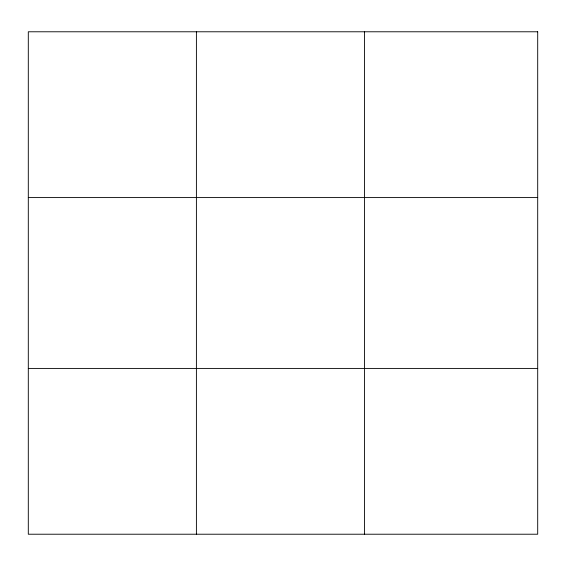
<?xml version="1.0" encoding="UTF-8"?>
<svg xmlns="http://www.w3.org/2000/svg" width="566" height="566" viewBox="0 0 566 566"><rect width="100%" height="100%" fill="white"/><g stroke="black" fill="none" stroke-linecap="round" stroke-linejoin="round"><path stroke-width="0.85" d="M196.402 31.781L196.402 534.219M364.504 31.781L364.504 534.219M28.3 197.584L537.7 197.584M28.3 368.416L537.7 368.416M537.7 31.781L537.7 534.219L28.3 534.219L28.3 31.781L537.7 31.781"/></g></svg>
